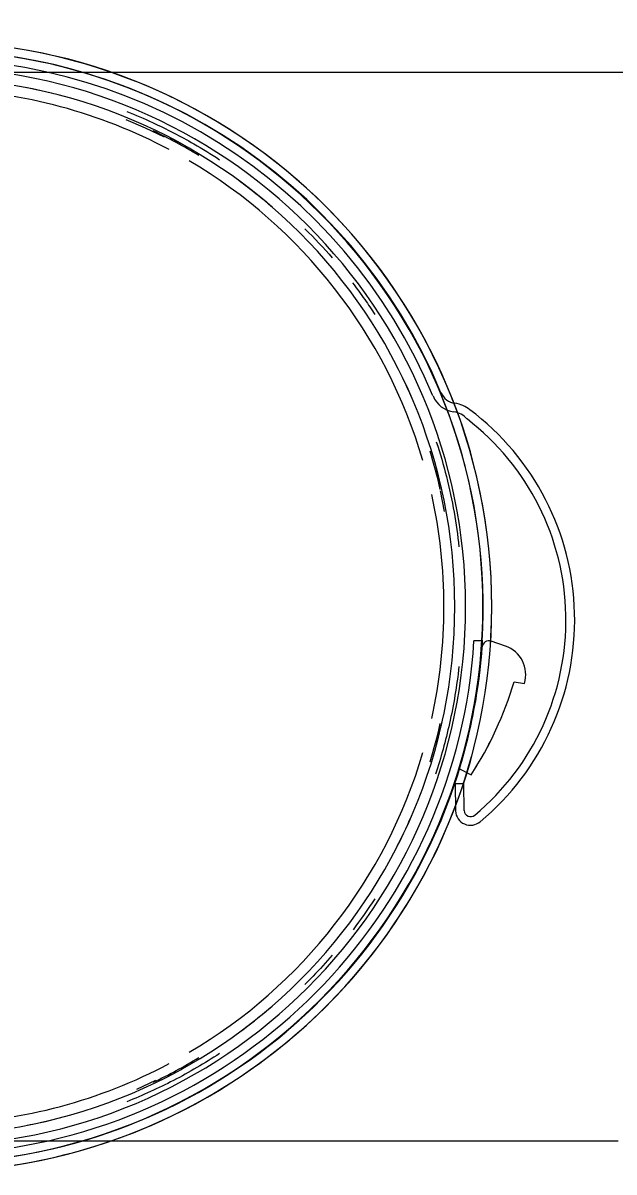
# Model space of a CAD drawing. Header units: millimetres. Extents: x 175047 to 362619, y -19363 to 158900.
# Drawn here: x 200206.5 to 200261.3, y 152709.3 to 152815.9 of the extents above; entities that cross this region are included whole.
import ezdxf

# ---------------------------------------------------------------- set-up
doc = ezdxf.new("R2010")
doc.units = ezdxf.units.MM
doc.linetypes.add('1_Čerchovaná 1_0mm', pattern=[2.4, 1.2, -0.6, 0, -0.6])
doc.layers.add('A-ANNO-DIMS', color=7, linetype='Continuous', lineweight=9)
doc.layers.add('A-ANNO-DIMS-150', color=7, linetype='Continuous', lineweight=9)
doc.layers.add('A-GENM-1', color=251, linetype='Continuous', lineweight=9, true_color=0x646464)
doc.layers.add('A-GENM-2', color=251, linetype='1_Čerchovaná 1_0mm', lineweight=9, true_color=0x646464)
doc.styles.add('Arial', font='arial.ttf', dxfattribs={"width": 0.7, "height": 300})
doc.dimstyles.new('Vnitřní_-_průhledné_1', dxfattribs={"dimscale": 304.8, "dimtxt": 306.07782, "dimasz": 0.639764, "dimexe": 0.492126, "dimexo": 0.0625, "dimgap": 0.098425, "dimtad": 1, "dimdec": 0, "dimrnd": 5, "dimzin": 0, "dimdsep": 46, "dimtxsty": 'Arial', "dimblk1": 'OBLIQUE', "dimblk2": 'OBLIQUE', "dimsah": 1, "dimcen": 0.09, "dimdle": 0.492126, "dimazin": 0, "dimtfac": 1, "dimtdec": 4, "dimtix": 1, "dimtmove": 0, "dimatfit": 3, "dimfxl": 0.492126, "dimfxlon": 1, "dimtvp": 1, "dimtolj": 1, "dimtzin": 0, "dimarcsym": 2})

# ---------------------------------------------------------------- blocks, each defined once
blk = doc.blocks.new('Construction_Roof-Accessories_Lindab_Round- - Lindab Round Downpipe System 150_100 High Build Polyester 001 Antique White-815811-VÝKOP')
at = {"layer": 'A-GENM-1'}
for p, q in [((200245.14, 152772.51), (200245.53, 152770.6)), ((200249.09, 152758.59), (200248.28, 152758.59)), ((200249.09, 152758.59), (200248.28, 152758.59)), ((200251.19, 152758.11), (200249.86, 152758.58)), ((200251.19, 152758.11), (200249.86, 152758.58)), ((200251.99, 152754.81), (200252.96, 152754.64)), ((200251.99, 152754.81), (200252.96, 152754.64)), ((200246.95, 152746.74), (200248.02, 152746.17)), ((200246.95, 152746.74), (200248.02, 152746.17)), ((200247.33, 152745.34), (200246.53, 152745.34)), ((200246.53, 152745.34), (200246.56, 152742.83)), ((200247.33, 152745.34), (200246.53, 152745.34)), ((200246.53, 152745.34), (200246.56, 152742.83)), ((200247.36, 152742.86), (200247.33, 152745.34)), ((200247.36, 152742.86), (200247.33, 152745.34)), ((200218.77, 152717.82), (200217, 152717.01))]:
    blk.add_line(p, q, dxfattribs=at)
at = {"layer": 'A-GENM-1', "flags": 128}
for points in [[(200205.58, 152811.34), (200207.36, 152811.34), (200209.31, 152811.34), (200211.41, 152811.34), (200213.68, 152811.34), (200216.09, 152811.34), (200218.66, 152811.34), (200221.36, 152811.34), (200224.21, 152811.34), (200227.19, 152811.34), (200230.31, 152811.34), (200233.55, 152811.34), (200236.91, 152811.34), (200240.39, 152811.34), (200243.97, 152811.34), (200247.66, 152811.34), (200251.45, 152811.34), (200255.33, 152811.34), (200259.3, 152811.34), (200263.34, 152811.34)], [(200216.03, 152806.96), (200217.82, 152806.18), (200219.58, 152805.33)], [(200261.65, 152712.21), (200257.64, 152712.21), (200253.71, 152712.21), (200249.87, 152712.21), (200246.12, 152712.21), (200242.47, 152712.21), (200238.93, 152712.21), (200235.5, 152712.21), (200232.19, 152712.21), (200229, 152712.21), (200225.94, 152712.21), (200223.01, 152712.21), (200220.22, 152712.21), (200217.57, 152712.21), (200215.07, 152712.21), (200212.72, 152712.21), (200210.52, 152712.21), (200208.48, 152712.21), (200206.6, 152712.21), (200204.89, 152712.21)]]:
    blk.add_lwpolyline(points, dxfattribs=at)
at = {"layer": 'A-GENM-1'}
for centre, radius, start, end in [((200197.5, 152761.78), 52.43, 0, 180), ((200197.5, 152761.78), 52.43, 355.4545, 90), ((200197.5, 152761.78), 51.61, 0, 180), ((200197.58, 152761.78), 51.6, 22.6069, 163.6319), ((200197.58, 152761.78), 51.6, 22.6069, 163.6319), ((200197.5, 152761.78), 51.63, 30, 90), ((200197.58, 152761.78), 50.8, 22.6069, 163.6319), ((200197.58, 152761.78), 50.8, 22.6069, 163.6319), ((200197.5, 152761.78), 50, 0, 180), ((200197.5, 152761.78), 49, 360, 180), ((200197.5, 152761.78), 48, 62.0136, 87.9041), ((200197.5, 152761.78), 49, 76.2783, 78.9629), ((200197.5, 152761.78), 48.88, 58.8516, 64.4821), ((200197.5, 152761.78), 49, 60, 62.4384), ((200197.5, 152761.78), 48, 16.3933, 59.4472), ((200197.5, 152761.78), 49, 49.0363, 53.7334), ((200197.5, 152761.78), 51.63, 345.1828, 29.9982), ((200197.5, 152761.78), 49, 23.3606, 27.1143), ((200246.72, 152782.24), 2.42, 202.6069, 262.7277), ((200246.72, 152782.24), 2.42, 202.6069, 262.7277), ((200246.72, 152782.24), 1.62, 202.6069, 262.7277), ((200246.72, 152782.24), 1.62, 202.6069, 262.7277), ((200246.17, 152777.92), 2.73, 50.6428, 82.7277), ((200246.17, 152777.92), 2.73, 50.6428, 82.7277), ((200233.2, 152760.55), 24.41, 309.9217, 52.9605), ((200233.2, 152760.55), 24.41, 309.9217, 52.9605), ((200246.17, 152777.92), 1.93, 40.9013, 82.7277), ((200246.17, 152777.92), 1.93, 40.9013, 82.7277), ((200233.22, 152760.52), 23.58, 309.9217, 52.3233), ((200233.22, 152760.52), 23.58, 309.9217, 52.3233), ((200197.5, 152761.78), 48.88, 12.8315, 17.1452), ((200197.5, 152761.78), 49, 12.2451, 15), ((200197.5, 152761.78), 48, 0, 12.5002), ((200197.5, 152761.78), 52.43, 180, 0), ((200197.5, 152761.78), 51.61, 180, 0), ((200197.5, 152761.78), 50, 180, 360), ((200197.5, 152761.78), 49, 180, 360), ((200197.5, 152761.78), 48, 347.4998, 360), ((200197.58, 152761.78), 51.6, 196.3221, 356.4587), ((200197.58, 152761.78), 51.6, 196.3221, 356.4587), ((200197.58, 152761.78), 50.8, 196.3148, 356.4029), ((200197.58, 152761.78), 50.8, 196.3148, 356.4029), ((200249.66, 152757.99), 0.615, 70.8844, 175.8478), ((200249.66, 152757.99), 0.615, 70.8844, 175.8478), ((200197.58, 152761.78), 51.6, 343.0626, 355.8478), ((200250.27, 152755.46), 2.81, 343.1156, 70.8844), ((200250.27, 152755.46), 2.81, 343.1156, 70.8844), ((200219.97, 152764.28), 33.39, 327.1507, 343.52), ((200197.5, 152761.78), 49, 345, 347.7549), ((200197.5, 152761.78), 48.88, 342.8548, 347.1685), ((200219.97, 152764.28), 33.39, 327.1507, 335.3353), ((200197.5, 152761.78), 51.63, 270, 344.8695), ((200197.5, 152761.78), 48, 300.5528, 343.6067), ((200197.5, 152761.78), 52.43, 270, 344.618), ((200247.96, 152742.9), 1.4, 182.9493, 309.9217), ((200247.96, 152742.9), 1.4, 182.9493, 309.9217), ((200247.96, 152742.9), 0.601, 184.0783, 309.9217), ((200247.96, 152742.9), 0.601, 184.0783, 309.9217), ((200197.5, 152761.78), 49, 332.612, 336.6394), ((200197.5, 152761.78), 49, 306.2666, 310.5161), ((200197.5, 152761.78), 48, 272.0959, 297.9864), ((200197.5, 152761.78), 48.88, 295.5179, 301.1484), ((200197.5, 152761.78), 49, 297.5616, 300), ((200197.5, 152761.78), 49, 281.0371, 283.5958)]:
    blk.add_arc(centre, radius, start, end, dxfattribs=at)
for points, knots in [([(200216.11, 152807.7), (200216.92, 152807.37), (200219.05, 152806.45), (200221.91, 152804.98), (200223.92, 152803.74), (200224.71, 152803.22)], [-0.37762682, -0.37762682, -0.37762682, -0.37762682, -0.36111111, -0.33333333, -0.31511664, -0.31511664, -0.31511664, -0.31511664]), ([(200237.02, 152791.8), (200237.41, 152791.29), (200238.12, 152790.33), (200238.79, 152789.33), (200239.1, 152788.86)], [-0.20682502, -0.20682502, -0.20682502, -0.20682502, -0.19444444, -0.18372562, -0.18372562, -0.18372562, -0.18372562]), ([(200244.79, 152777.07), (200245.49, 152774.93), (200246.29, 152771.73), (200246.77, 152768.4), (200246.89, 152767.32)], [-0.09951811, -0.09951811, -0.09951811, -0.09951811, -0.05555556, -0.03485018, -0.03485018, -0.03485018, -0.03485018]), ([(200246.89, 152756.23), (200246.69, 152754.43), (200246.12, 152751.04), (200245.22, 152747.77), (200244.71, 152746.23)], [-0.96514982, -0.96514982, -0.96514982, -0.96514982, -0.93055556, -0.89873148, -0.89873148, -0.89873148, -0.89873148]), ([(200235.15, 152729.44), (200234.58, 152728.79), (200233.74, 152727.87), (200232.86, 152726.98), (200232.6, 152726.72)], [-0.77392887, -0.77392887, -0.77392887, -0.77392887, -0.75694444, -0.74976799, -0.74976799, -0.74976799, -0.74976799]), ([(200224.7, 152720.33), (200223.32, 152719.42), (200220.57, 152717.81), (200217.59, 152716.45), (200216.11, 152715.86)], [-0.68488336, -0.68488336, -0.68488336, -0.68488336, -0.65277778, -0.62237318, -0.62237318, -0.62237318, -0.62237318])]:
    blk.add_open_spline(points, degree=3, knots=knots, dxfattribs=at)
for points in [[(200232.62, 152796.81), (200233.5, 152795.93), (200234.35, 152795.04), (200235.15, 152794.11)], [(200239.1, 152734.69), (200238.45, 152733.7), (200237.77, 152732.74), (200237.07, 152731.81)]]:
    blk.add_open_spline(points, degree=3, dxfattribs=at)
blk = doc.blocks.new('DIMBLOCK59-VÝKOP')
at = {"layer": 'A-ANNO-DIMS-150'}
for p, q in [((199010.69, 152950.87), (199010.69, 153100.87)), ((200510.69, 152950.87), (200510.69, 153100.87)), ((199010.69, 152950.87), (200510.69, 152950.87)), ((199010.69, 152950.87), (199010.69, 152800.87)), ((200510.69, 152950.87), (200510.69, 152800.87))]:
    blk.add_line(p, q, dxfattribs=at)
at = {"layer": 'A-ANNO-DIMS-150', "lineweight": 18}
for p, q in [((199010.69, 152950.87), (199108.19, 153048.37)), ((200510.69, 152950.87), (200608.19, 153048.37)), ((199010.69, 152950.87), (198913.19, 152853.37)), ((200510.69, 152950.87), (200413.19, 152853.37))]:
    blk.add_line(p, q, dxfattribs=at)
at = {"layer": 'A-ANNO-DIMS-150', "color": 0, "insert": (199440.49, 153370.33), "char_height": 300, "width": 768.4908, "attachment_point": 1, "line_spacing_factor": 0.941778, "style": 'Arial'}
blk.add_mtext('1500', dxfattribs=at)
blk = doc.blocks.new('_Oblique')
at = {"color": 0, "linetype": 'ByBlock', "lineweight": -2}
blk.add_line((-0.5, -0.5), (0.5, 0.5), dxfattribs=at)

msp = doc.modelspace()

# ---------------------------------------------------------------- block references
at = {"layer": 'A-GENM-2'}
msp.add_blockref('Construction_Roof-Accessories_Lindab_Round- - Lindab Round Downpipe System 150_100 High Build Polyester 001 Antique White-815811-VÝKOP', (0, 0), dxfattribs=at)

# ---------------------------------------------------------------- dimensions: what is measured, and where the dimension line sits
at = {"layer": 'A-ANNO-DIMS'}
dim = msp.add_linear_dim(base=(200510.69, 152950.87), p1=(199010.69, 153100.87), p2=(200510.69, 153100.87), angle=0, dimstyle='Vnitřní_-_průhledné_1', override={"dimpost": '<>', "dimfxl": 1500}, dxfattribs=at)
dim.commit()
dim.dimension.update_dxf_attribs({"geometry": 'DIMBLOCK59-VÝKOP', "text_midpoint": (199760.69, 153134.04)})

doc.saveas('drawing.dxf')
